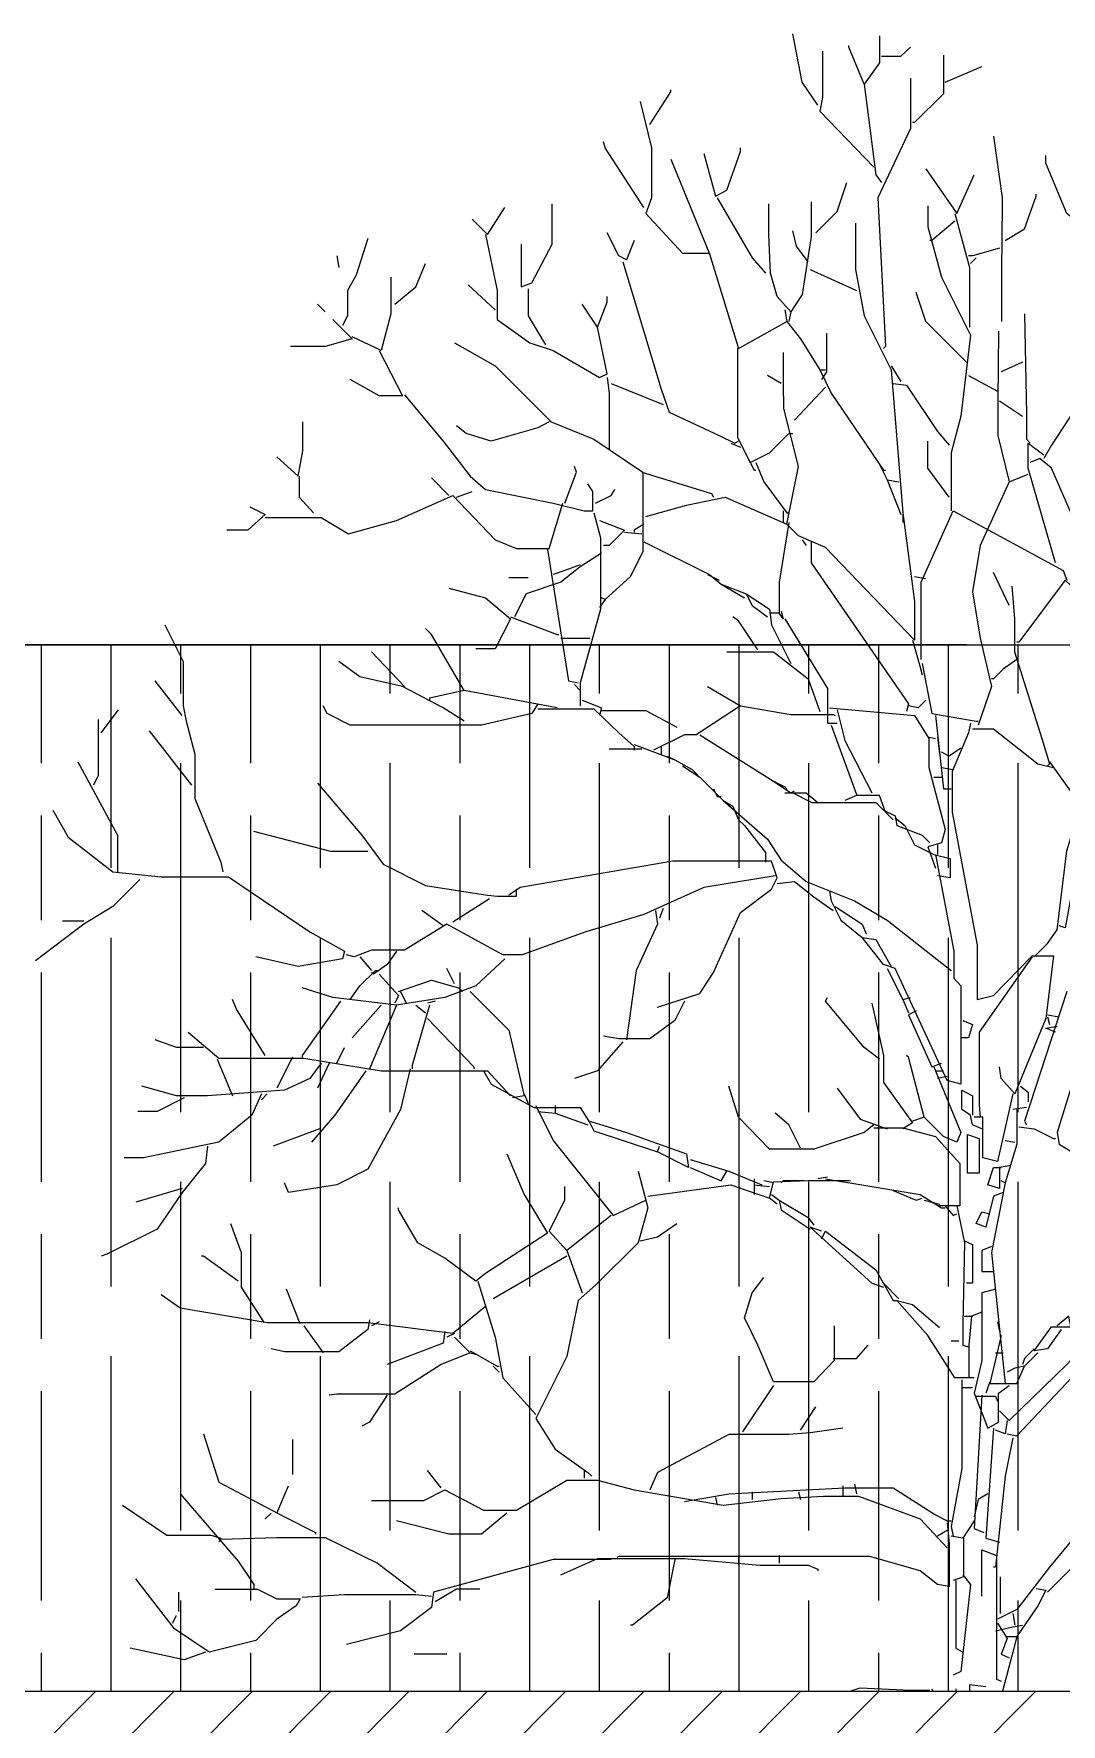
# Model space of a CAD drawing. Header units: centimetres. Extents: x 2004 to 13885, y -3131 to 5891.
# Drawn here: x 2717.9 to 3012.3, y 2763.4 to 3248 of the extents above; entities that cross this region are included whole.
import ezdxf

# ---------------------------------------------------------------- set-up
doc = ezdxf.new("R2010")
doc.units = ezdxf.units.CM

msp = doc.modelspace()

# ---------------------------------------------------------------- hatches: boundary and pattern name
at = {"transparency": 33554508}
h = msp.add_hatch(dxfattribs=at)
h.set_pattern_fill('GOST_WOOD', color=256, scale=10)
h.set_pattern_definition([(90, (-8e-06, 418.805), (60, -4e-15), [100, -20]), (90, (20, 398.805), (60, -4e-15), [60, -15, 30, -15]), (90, (40, 368.805), (60, -4e-15), [100, -20])])
h.paths.add_polyline_path([(2004.42, 3072.8), (2004.42, 2472.8), (2204.42, 2472.8), (2204.42, 2492.8), (2354.42, 2492.8), (2354.42, 2742.8), (2204.42, 2742.8), (2204.42, 2772.8), (2354.42, 2772.8), (3654.42, 2772.8), (3804.42, 2772.8), (3804.42, 2742.8), (3654.42, 2742.8), (3654.42, 2492.8), (3804.42, 2492.8), (3804.42, 2472.8), (4004.42, 2472.8), (4004.42, 3072.8)])
h.paths.add_polyline_path([(3154.42, 2742.8), (2854.42, 2742.8), (2854.42, 2492.8), (3154.42, 2492.8)], flags=17)
h = msp.add_hatch(dxfattribs=at)
h.set_pattern_fill('ANSI31', color=256, scale=5)
h.set_pattern_definition([(45, (-8e-06, 418.805), (-11.22532, 11.22532), [])])
h.paths.add_polyline_path([(2804.42, 2492.8), (2804.42, 2742.8), (2774.42, 2742.8), (2774.42, 2492.8)])
h.paths.add_polyline_path([(3154.42, 2492.8), (3184.42, 2492.8), (3184.42, 2742.8), (3154.42, 2742.8)])
h.paths.add_polyline_path([(3654.42, 2742.8), (3624.42, 2742.8), (3624.42, 2492.8), (3654.42, 2492.8)])
h.paths.add_polyline_path([(3654.42, 2742.8), (3804.42, 2742.8), (3804.42, 2772.8), (3654.42, 2772.8), (2354.42, 2772.8), (2204.42, 2772.8), (2204.42, 2742.8), (2354.42, 2742.8)])
h.paths.add_polyline_path([(2354.42, 2492.8), (2384.42, 2492.8), (2384.42, 2742.8), (2354.42, 2742.8)])

# ---------------------------------------------------------------- linework, layer by layer
for p, q in [((2004.42, 3072.8), (4004.42, 3072.8)), ((2985.19, 3072.8), (2004.42, 3072.8)), ((2354.42, 2772.8), (3654.42, 2772.8))]:
    msp.add_line(p, q)
at = {"color": 84}
for points in [[(2942.58, 3227.52), (2938.15, 3234.16), (2935.39, 3248.01)], [(2960.3, 3247.45), (2960.3, 3239.7), (2955.87, 3233.61), (2951.44, 3244.13), (2951.44, 3244.68)], [(2943.97, 3243.02), (2943.97, 3229.73), (2943.14, 3225.86), (2958.64, 3209.8)], [(2960.85, 3241.64), (2966.39, 3241.64), (2969.16, 3244.13)], [(2978.57, 3241.92), (2978.57, 3230.84), (2970.27, 3222.54), (2969.71, 3222.54)], [(2979.12, 3234.16), (2989.64, 3238.59)], [(2955.87, 3233.61), (2959.19, 3207.59), (2960.85, 3205.37)], [(2969.16, 3235.27), (2969.16, 3220.88), (2959.75, 3200.94), (2961.96, 3158.31), (2961.41, 3157.76)], [(2891.65, 3228.63), (2894.97, 3215.34), (2894.97, 3200.94), (2893.31, 3196.51), (2903.83, 3185.16), (2911.58, 3185.16)], [(2894.41, 3221.98), (2900.51, 3231.4), (2900.51, 3231.95)], [(2992.97, 3218.66), (2995.46, 3200.94), (2995.32, 3187.66), (2995.25, 3182.12), (2995.25, 3165.51)], [(2892.75, 3198.18), (2881.68, 3215.34), (2881.13, 3217)], [(2909.92, 3213.68), (2913.24, 3201.5), (2916.56, 3203.16), (2920.44, 3214.23), (2920.44, 3215.34)], [(2900.51, 3212.02), (2911.58, 3184.89), (2919.88, 3157.76), (2933.73, 3165.51), (2937.6, 3160.53), (2943.14, 3151.67), (2944.8, 3151.67)], [(2973.59, 3209.25), (2982.45, 3196.51), (2987.43, 3207.59)], [(3026.74, 3185.99), (3014.01, 3196.51), (3007.92, 3210.91), (3007.92, 3213.12)], [(2942.03, 3190.98), (2948.12, 3197.07), (2950.89, 3205.37)], [(2857.6, 3187.66), (2857.6, 3175.48), (2860.64, 3176.58), (2866.45, 3187.66), (2866.45, 3199.28)], [(2913.79, 3200.94), (2923.76, 3183.78), (2927.63, 3179.35)], [(2940.65, 3199.84), (2940.65, 3189.87), (2938.15, 3173.26), (2934.83, 3168.28), (2930.96, 3172.71), (2929.02, 3179.35), (2928.6, 3190.42), (2928.6, 3199.28)], [(2974.14, 3198.73), (2974.14, 3192.64), (2978.02, 3178.24), (2986.32, 3161.63), (2983.56, 3138.38), (2980.79, 3127.86), (2980.79, 3111.25)], [(2996.29, 3188.76), (3001.83, 3192.09), (3005.15, 3201.5), (3005.15, 3202.05)], [(2843.48, 3194.85), (2847.91, 3190.42), (2852.89, 3198.18)], [(2981.89, 3194.3), (2975.25, 3188.76), (2974.7, 3188.76)], [(2981.89, 3196.51), (2986.05, 3181.01), (2986.05, 3163.85)], [(2813.58, 3189.32), (2810.26, 3178.8), (2807.77, 3174.37), (2807.77, 3167.17), (2806.38, 3164.4)], [(2847.35, 3190.42), (2850.68, 3174.37), (2850.68, 3166.06), (2860.09, 3159.42), (2866.73, 3157.2), (2880.02, 3149.45), (2882.23, 3150.56), (2879.46, 3163.85), (2882.23, 3171.05), (2882.23, 3172.71)], [(2889.99, 3188.76), (2887.77, 3183.23), (2885.56, 3184.33), (2882.23, 3190.98)], [(2953.38, 3193.75), (2953.38, 3180.46), (2955.87, 3167.17), (2963.62, 3151.67), (2966.95, 3110.7), (2970.27, 3085.23), (2970.27, 3074.15), (2944.8, 3100.73), (2937.05, 3104.05), (2933.73, 3107.37), (2937.05, 3123.98), (2932.89, 3140.59), (2932.76, 3147.79), (2932.76, 3156.65)], [(2939.81, 3182.67), (2936.49, 3187.1), (2935.39, 3191.53)], [(2804.72, 3184.33), (2805.27, 3181.01)], [(2994.63, 3186.55), (2986.88, 3184.33), (2985.77, 3184.33)], [(2821.33, 3170.49), (2827.42, 3175.48), (2830.19, 3182.12)], [(2886.66, 3182.67), (2897.74, 3146.13), (2899.95, 3139.49), (2914.35, 3132.84), (2918.78, 3130.63), (2919.88, 3131.18)], [(2940.37, 3180.46), (2953.66, 3174.37)], [(2987.98, 3183.78), (2986.32, 3182.12)], [(2820.22, 3178.24), (2820.22, 3167.72), (2817.46, 3157.2), (2809.15, 3161.08)], [(2850.12, 3168.83), (2842.37, 3176.03)], [(2859.53, 3174.92), (2859.53, 3167.17), (2864.52, 3158.87)], [(2799.18, 3170.49), (2801.4, 3168.28)], [(2879.46, 3163.85), (2875.04, 3170.49)], [(2985.22, 3153.88), (2973.59, 3165.51), (2970.82, 3173.81)], [(2803.61, 3166.06), (2809.15, 3160.53), (2801.4, 3158.31), (2791.43, 3158.31)], [(2933.17, 3168.83), (2933.73, 3165.51)], [(2934.83, 3168.28), (2934.28, 3165.51)], [(3001.83, 3167.72), (3002.38, 3138.93), (3002.38, 3131.74), (3003.49, 3130.63)], [(2945.08, 3162.19), (2945.08, 3151.11), (2943.69, 3148.9)], [(2994.35, 3162.74), (2994.21, 3142.81), (2994.21, 3132.84), (2997.4, 3119.56), (3002.93, 3121.77)], [(2816.9, 3157.2), (2823.55, 3144.19), (2816.9, 3144.19), (2808.6, 3148.9)], [(2838.49, 3159.42), (2850.12, 3152.77), (2866.18, 3136.72), (2878.36, 3131.74), (2892.48, 3122.32), (2892.48, 3099.62), (2888.88, 3092.43), (2881.68, 3085.78), (2880.57, 3086.33)], [(2919.61, 3157.76), (2919.61, 3132.29), (2923.2, 3125.09), (2928.74, 3127.86), (2934.28, 3133.4), (2935.39, 3133.4)], [(2943.14, 3151.67), (2946.46, 3145.02), (2961.41, 3122.88), (2961.96, 3122.88)], [(2963.62, 3152.77), (2966.39, 3148.35)], [(3001.27, 3153.88), (2995.18, 3151.11)], [(3019.27, 3154.99), (3019.27, 3145.02), (3009.58, 3130.07), (3007.36, 3126.2)], [(2882.23, 3149.45), (2882.79, 3145.02), (2882.79, 3128.97)], [(2883.34, 3147.79), (2898.29, 3141.7)], [(2932.06, 3147.79), (2928.19, 3150.01)], [(2944.8, 3146.68), (2935.94, 3137.27)], [(2964.18, 3147.79), (2968.05, 3147.24), (2976.91, 3133.95), (2980.23, 3130.07)], [(2985.77, 3150.01), (2994.07, 3145.58)], [(2824.1, 3144.47), (2835.17, 3131.18), (2842.92, 3121.22), (2847.35, 3117.34), (2866.73, 3113.46), (2875.59, 3111.25), (2878.08, 3111.25), (2878.08, 3116.79), (2876.7, 3119)], [(2994.63, 3142.81), (3001.27, 3138.38)], [(2787.56, 3126.75), (2793.65, 3121.22), (2795.03, 3128.41), (2795.03, 3136.72)], [(2865.62, 3136.72), (2862.3, 3135.06), (2849.01, 3131.18), (2841.82, 3133.4), (2839.05, 3135.61)], [(2980.23, 3115.13), (2974.14, 3123.43), (2974.14, 3131.18)], [(2917.67, 3130.63), (2920.44, 3129.52)], [(3010.68, 3096.3), (3002.93, 3123.43), (3002.93, 3130.63), (3007.36, 3127.31)], [(3020.37, 3085.23), (3020.37, 3091.87), (3017.33, 3105.71), (3009.58, 3123.43), (3006.25, 3126.2), (3003.49, 3125.09)], [(2793.92, 3121.22), (2793.92, 3115.13), (2798.08, 3110.7)], [(2870.05, 3113.46), (2873.38, 3122.32), (2872.82, 3123.98)], [(2892.2, 3122.32), (2912.13, 3116.23), (2912.68, 3115.13)], [(2923.2, 3125.09), (2924.31, 3122.88), (2924.87, 3122.88)], [(2924.87, 3125.09), (2927.08, 3119.56), (2933.73, 3110.7), (2934.28, 3110.7)], [(2960.3, 3124.54), (2962.51, 3120.11), (2966.39, 3110.14)], [(2836.83, 3115.68), (2831.85, 3120.66)], [(2839.05, 3115.13), (2843.48, 3116.79)], [(2878.91, 3113.46), (2883.34, 3115.68), (2884.45, 3117.34)], [(2962.51, 3120.11), (2965.84, 3119.56)], [(2997.4, 3119.56), (2989.09, 3101.28), (2986.88, 3088), (2989.09, 3074.71), (2992.41, 3060.87), (2988.54, 3049.79)], [(2779.8, 3112.36), (2784.24, 3110.14), (2779.25, 3105.71), (2773.16, 3105.71)], [(2784.24, 3109.31), (2800.29, 3109.31), (2808.04, 3104.61), (2821.88, 3108.48), (2837.94, 3115.68), (2850.12, 3102.94), (2856.21, 3100.45), (2865.62, 3100.45), (2869.5, 3113.46)], [(2893.31, 3109.59), (2904.93, 3112.91), (2916.01, 3115.13), (2933.73, 3107.37)], [(2878.36, 3110.7), (2880.3, 3103.5), (2880.3, 3083.01), (2874.48, 3061.97), (2874.48, 3055.33)], [(2880.02, 3108.48), (2887.22, 3105.71), (2882.79, 3101.28), (2881.13, 3101.28)], [(2892.75, 3107.37), (2889.99, 3105.71), (2889.99, 3105.16)], [(2934.28, 3107.93), (2931.51, 3090.76), (2931.51, 3081.91), (2928.74, 3081.91)], [(2932.62, 3111.25), (2932.62, 3107.93)], [(2966.95, 3110.7), (2966.95, 3107.93)], [(2972.2, 3068.62), (2972.2, 3090.76), (2981.34, 3111.25), (3012.9, 3094.09), (3014.01, 3091.32)], [(2887.22, 3105.16), (2892.2, 3104.61)], [(2892.75, 3102.39), (2911.58, 3092.98), (2914.9, 3090.21), (2922.1, 3087.44), (2923.76, 3084.12), (2928.19, 3080.8)], [(2938.15, 3102.94), (2939.26, 3101.28)], [(2940.65, 3102.39), (2940.65, 3096.3), (2968.61, 3055.88), (2968.05, 3053.67)], [(2880.57, 3099.07), (2874.48, 3095.19), (2868.95, 3090.76), (2858.98, 3087.44), (2855.66, 3080.8)], [(2865.07, 3100.18), (2871.16, 3062.53), (2873.93, 3061.97)], [(2854, 3092.15), (2859.53, 3092.15)], [(2874.48, 3095.75), (2870.05, 3094.09), (2866.73, 3092.98)], [(2911.02, 3092.98), (2914.35, 3091.32)], [(2970.27, 3092.43), (2973.59, 3091.87)], [(2997.4, 3084.12), (2992.97, 3093.53)], [(2836.83, 3089.1), (2847.35, 3086.33), (2854.55, 3080.24), (2850.12, 3071.66), (2844.58, 3071.66)], [(2914.9, 3090.21), (2917.67, 3088.55), (2921.54, 3086.33)], [(2922.1, 3087.44), (2928.74, 3083.01), (2929.29, 3078.58), (2934.83, 3067.51)], [(2998.23, 3089.66), (2998.92, 3080.24), (2998.92, 3070.83), (3006.81, 3045.92), (3009.02, 3038.72), (3008.47, 3038.17)], [(3025.36, 3047.58), (3025.36, 3055.88), (3022.31, 3083.01), (3013.45, 3091.32), (3000.17, 3073.6), (2999.61, 3073.6)], [(2881.68, 3085.78), (2880.02, 3083.57)], [(2932.06, 3082.46), (2932.62, 3080.24), (2931.51, 3081.91)], [(2755.44, 3078.58), (2760.7, 3068.06), (2760.7, 3055.33), (2761.53, 3050.9), (2764.03, 3041.49), (2764.03, 3028.75), (2771.5, 3010.48), (2772.05, 3007.71)], [(2854.55, 3080.8), (2867.84, 3075.82), (2868.39, 3075.82)], [(2925.42, 3071.39), (2919.88, 3079.69), (2918.22, 3080.8)], [(2933.17, 3080.24), (2945.35, 3060.31), (2945.35, 3050.35), (2948.12, 3050.35)], [(2841.26, 3059.76), (2831.85, 3075.82), (2830.19, 3077.48)], [(2868.95, 3074.71), (2877.25, 3074.71)], [(2969.71, 3074.15), (2971.93, 3066.4), (2972.48, 3064.19)], [(2841.26, 3050.9), (2835.17, 3054.78), (2823.55, 3060.87), (2811.36, 3063.63), (2805.27, 3068.06)], [(2824.1, 3060.87), (2814.69, 3070.83)], [(2916.56, 3070.83), (2929.85, 3070.83), (2939.81, 3063.08), (2943.14, 3053.67)], [(2999.61, 3068.62), (2995.73, 3065.85), (2992.97, 3063.08), (2992.41, 3063.08)], [(2972.48, 3067.51), (2975.25, 3053.11), (2987.98, 3050.9), (2988.54, 3050.9)], [(2760.43, 3052.56), (2752.68, 3062.53)], [(2867.84, 3054.78), (2841.26, 3059.76), (2831.3, 3057.54), (2831.3, 3056.99)], [(2872.82, 3061.42), (2874.48, 3059.76)], [(2911.02, 3060.87), (2920.44, 3055.33), (2907.7, 3047.02), (2904.38, 3047.02), (2895.52, 3042.6)], [(2737.17, 3047.58), (2742.16, 3054.22)], [(2862.3, 3055.88), (2860.64, 3053.11), (2846.24, 3049.79), (2808.6, 3049.79), (2801.95, 3053.11), (2800.85, 3055.33)], [(2862.3, 3054.5), (2878.36, 3054.5), (2885.56, 3047.58), (2889.99, 3043.7), (2889.99, 3042.6)], [(2875.04, 3056.99), (2880.57, 3054.78), (2880.02, 3052.56)], [(2880.57, 3053.95), (2893.31, 3053.95), (2902.17, 3049.24)], [(2920.44, 3055.33), (2934.83, 3052.84), (2947.01, 3052.84), (2947.57, 3052.56)], [(2945.9, 3054.78), (2970.27, 3052.56), (2974.42, 3045.92), (2974.42, 3037.61), (2979.12, 3019.89), (2978.02, 3016.02), (2974.14, 3014.91), (2976.36, 3008.82)], [(2948.12, 3054.22), (2950.34, 3045.36), (2958.09, 3030.41)], [(2973.59, 3056.99), (2971.37, 3054.78), (2968.61, 3055.33)], [(2736.34, 3051.45), (2736.34, 3035.4), (2734.96, 3032.63)], [(2946.46, 3049.79), (2953.66, 3029.86)], [(2976.36, 3052.56), (2978.57, 3031.52), (2980.79, 3031.52)], [(2986.32, 3050.35), (2985.77, 3047.58), (2981.06, 3036.51), (2981.06, 3024.88), (2988.26, 2986.67), (2988.26, 2971.17), (2992.97, 2972.28), (3004.04, 2983.63), (3010.13, 2983.63), (3007.92, 2965.64), (2999.06, 2944.04), (2995.18, 2948.47), (2994.63, 2951.79)], [(2986.88, 3048.69), (2992.97, 3048.69), (3005.7, 3038.72), (3010.13, 3037.61)], [(2763.19, 3032.63), (2751.02, 3048.13)], [(2889.99, 3044.26), (2901.61, 3039.83), (2906.59, 3037.06), (2908.26, 3035.4)], [(2897.74, 3043.7), (2897.74, 3041.49)], [(2908.81, 3047.02), (2929.85, 3033.74), (2933.17, 3032.08), (2933.73, 3031.52)], [(2974.14, 3046.47), (2976.36, 3045.92)], [(2976.91, 3046.47), (2977.46, 3041.49)], [(3004.59, 2983.35), (3008.47, 2987.23), (3011.24, 2991.1), (3014.01, 3013.8), (3022.86, 3042.6), (3025.63, 3047.58), (3027.29, 3047.58)], [(2730.53, 3039.27), (2741.88, 3018.23), (2741.88, 3007.71)], [(2892.2, 3042.87), (2882.79, 3042.87)], [(2899.4, 3040.93), (2901.61, 3039.83)], [(2983.56, 3043.15), (2980.23, 3040.93), (2978.02, 3042.04)], [(3009.02, 3039.27), (3017.33, 3027.65)], [(2903.83, 3038.17), (2908.81, 3034.84), (2915.45, 3028.2), (2928.19, 3017.13), (2932.06, 3011.04), (2939.26, 3004.95), (2953.1, 2999.41), (2962.51, 2993.87), (2980.79, 2979.48)], [(2975.8, 3034.84), (2978.02, 3034.84)], [(2978.02, 3037.61), (2981.34, 3037.06)], [(2799.18, 3033.18), (2811.92, 3018.23), (2818.01, 3009.93), (2830.19, 3003.84), (2847.91, 3001.07), (2850.68, 3000.79), (2856.21, 3000.79), (2856.21, 3002.73)], [(2912.68, 3031.52), (2913.79, 3029.31), (2914.9, 3029.31)], [(2929.85, 3033.74), (2934.83, 3030.41), (2935.94, 3030.97)], [(2933.17, 3030.41), (2939.26, 3030.41), (2942.58, 3027.65)], [(2935.39, 3030.41), (2940.92, 3027.65), (2959.19, 3027.65), (2961.41, 3025.43), (2964.73, 3023.77), (2965.28, 3021), (2972.48, 3018.23), (2974.7, 3016.02)], [(2964.18, 3022.66), (2961.96, 3024.88), (2960.3, 3029.58), (2953.66, 3029.58), (2950.34, 3028.2)], [(2723.33, 3025.43), (2727.76, 3017.68), (2740.5, 3007.71), (2754.34, 3006.33), (2773.72, 3006.33), (2796.97, 2990.55), (2806.94, 2985.01), (2806.38, 2982.8), (2793.65, 2980.58), (2781.47, 2983.35)], [(2915.45, 3028.2), (2918.22, 3026.54), (2919.88, 3022.66), (2921.54, 3021), (2927.63, 3013.25), (2927.63, 3010.48)], [(3019.54, 3024.32), (3013.45, 2991.66), (3011.79, 2992.21)], [(2964.73, 3023.22), (2967.5, 3021), (2970.27, 3015.47), (2975.8, 3012.7), (2980.51, 3011.59), (2980.51, 3006.05), (2976.91, 3006.61)], [(2813.58, 3013.53), (2803.06, 3013.53), (2780.91, 3019.34)], [(2976.91, 3015.47), (2976.91, 3012.7)], [(2896.63, 2968.96), (2908.81, 2972.83), (2912.68, 2978.92), (2920.44, 2996.09), (2929.29, 3002.73), (2930.96, 3006.05), (2929.29, 3010.76), (2901.06, 3010.76), (2857.32, 3003.28), (2854, 3001.07)], [(2976.36, 3012.7), (2981.62, 2985.01), (2981.62, 2977.26), (2983.56, 2975.05), (2983.56, 2946.81), (2979.68, 2947.92), (2964.73, 2980.03), (2961.41, 2981.14), (2955.32, 2988.89)], [(2748.25, 3005.5), (2740.5, 2997.75), (2732.19, 2992.77), (2718.35, 2982.25)], [(2930.4, 3006.61), (2909.92, 3003.28), (2892.75, 2995.53), (2876.14, 2990.55), (2857.87, 2983.91), (2852.34, 2983.91), (2836.28, 2992.77), (2824.1, 2985.29), (2814.69, 2985.29), (2809.7, 2983.35), (2807.49, 2983.91)], [(2930.96, 3004.39), (2935.94, 3004.95), (2941.48, 3000.52), (2947.01, 2996.64)], [(2945.9, 3002.18), (2946.46, 2999.41), (2949.23, 2993.87), (2955.32, 2988.89), (2959.19, 2988.34), (2963.62, 2980.58)], [(2835.17, 2992.21), (2829.08, 2996.64)], [(2848.46, 2999.96), (2837.94, 2993.32)], [(2896.07, 2996.64), (2896.63, 2992.77), (2890.54, 2979.48), (2887.77, 2959.55)], [(2898.29, 2997.19), (2897.18, 2994.43)], [(2947.57, 2997.75), (2955.32, 2992.77), (2956.42, 2990)], [(2732.19, 2993.6), (2726.1, 2993.6)], [(2852.89, 2982.8), (2844.58, 2975.05), (2835.73, 2971.73), (2821.88, 2969.51), (2803.61, 2971.73), (2794.75, 2974.49)], [(2811.36, 2983.35), (2814.69, 2979.48)], [(2821.88, 2985.01), (2819.12, 2981.14), (2815.24, 2978.37), (2814.69, 2978.92)], [(3004.04, 2983.35), (3001.27, 2979.48), (2988.81, 2961.76), (2988.81, 2940.72), (2989.09, 2937.4)], [(2808.6, 2971.17), (2811.36, 2975.05), (2815.79, 2979.48), (2816.9, 2979.48)], [(2816.9, 2978.37), (2822.44, 2972.28), (2821.33, 2970.06)], [(2822.44, 2973.39), (2831.85, 2976.71), (2839.6, 2974.49), (2840.71, 2973.39)], [(2838.49, 2975.6), (2836.28, 2980.03)], [(2962.51, 2980.03), (2966.95, 2971.17), (2969.16, 2971.73)], [(2784.24, 2955.12), (2775.93, 2968.4), (2774.82, 2971.17)], [(2822.99, 2973.39), (2824.65, 2970.06)], [(2842.92, 2973.39), (2854, 2962.31), (2858.43, 2943.49), (2855.1, 2942.94)], [(2960.3, 2954.01), (2955.87, 2957.33), (2944.8, 2970.62), (2945.35, 2971.73)], [(2966.95, 2971.17), (2968.61, 2967.3)], [(3014.01, 2973.39), (3001.83, 2936.29), (3002.38, 2935.18)], [(2805.83, 2970.62), (2794.75, 2955.12), (2794.75, 2954.56)], [(2817.46, 2969.51), (2809.15, 2960.1)], [(2821.88, 2969.51), (2814.13, 2951.24)], [(2831.3, 2969.51), (2826.31, 2952.35), (2826.31, 2951.24)], [(2827.42, 2969.51), (2830.19, 2967.3)], [(2832.96, 2970.62), (2830.74, 2970.06)], [(2904.38, 2970.62), (2901.61, 2965.08), (2894.41, 2959.82), (2885.56, 2959.82), (2881.13, 2960.65)], [(2958.09, 2970.06), (2961.41, 2955.12), (2961.41, 2947.36), (2969.71, 2935.74), (2966.95, 2934.08)], [(2970.82, 2967.85), (2968.61, 2966.74), (2975.25, 2951.79), (2978.02, 2952.9)], [(3008.47, 2966.74), (3011.79, 2966.19)], [(3008.47, 2966.19), (3009.02, 2963.97)], [(2762.09, 2961.76), (2770.95, 2954.29), (2795.31, 2954.29), (2817.46, 2950.69), (2847.91, 2950.69), (2854.55, 2943.49)], [(2830.74, 2965.64), (2844.03, 2951.79), (2844.03, 2951.24)], [(2984.11, 2965.08), (2986.88, 2963.97), (2985.77, 2960.1), (2983.56, 2960.1)], [(3010.68, 2961.76), (3007.92, 2962.87), (3010.68, 2963.42), (3011.24, 2963.42)], [(2766.52, 2957.33), (2758.77, 2957.33), (2752.68, 2959.55)], [(2804.72, 2952.9), (2806.94, 2957.33)], [(2886.66, 2958.99), (2879.46, 2950.69), (2872.82, 2948.47)], [(3015.94, 2957.88), (3015.94, 2948.47), (3011.24, 2932.97), (3011.79, 2929.65), (3021.76, 2923.56), (3021.76, 2918.02), (3025.63, 2916.91)], [(2800.29, 2952.9), (2796.97, 2948.47), (2789.77, 2945.15), (2767.63, 2943.49), (2758.77, 2943.49), (2748.8, 2946.26)], [(2770.39, 2954.01), (2774.82, 2943.49)], [(2791.99, 2954.56), (2787.56, 2945.7)], [(2802.51, 2952.9), (2799.18, 2945.7)], [(2975.8, 2951.79), (2983.56, 2932.97), (2982.45, 2930.2), (2978.57, 2931.86), (2973.03, 2937.4), (2968.61, 2954.56), (2968.05, 2955.12)], [(2825.76, 2951.24), (2822.99, 2939.61), (2813.58, 2922.45), (2804.72, 2918.02), (2790.88, 2915.81), (2789.77, 2918.57)], [(2813.02, 2950.69), (2804.17, 2937.95), (2797.52, 2930.2)], [(2846.8, 2950.69), (2849.01, 2946.81), (2861.19, 2940.17), (2874.48, 2940.17), (2877.25, 2935.74), (2878.36, 2933.52), (2896.63, 2927.43), (2897.18, 2929.09)], [(2976.36, 2950.69), (2978.57, 2950.69)], [(2979.68, 2949.03), (2976.91, 2948.47)], [(2783.13, 2944.04), (2780.36, 2937.95), (2770.95, 2930.2), (2749.35, 2925.77), (2743.82, 2925.77)], [(2760.98, 2942.94), (2753.23, 2939.06), (2747.69, 2939.06)], [(2784.79, 2944.04), (2783.13, 2942.38)], [(2858.43, 2944.04), (2859.53, 2941.27)], [(2958.64, 2935.18), (2955.87, 2932.97), (2941.48, 2928.26), (2928.74, 2928.26), (2919.88, 2937.4), (2917.12, 2946.26)], [(2948.12, 2945.7), (2954.76, 2936.84), (2962.51, 2934.08)], [(2989.64, 2934.08), (2986.88, 2935.18), (2986.32, 2937.95), (2983.83, 2939.61), (2983.83, 2945.15), (2986.88, 2943.49), (2986.88, 2937.95)], [(2998.5, 2944.04), (2994.07, 2924.66), (2989.92, 2925.77), (2989.92, 2937.4), (2987.43, 2937.4)], [(3000.72, 2946.26), (3002.93, 2944.6), (3002.93, 2941.83)], [(2861.75, 2940.72), (2866.73, 2930.75), (2883.9, 2909.16), (2893.31, 2913.59)], [(2862.3, 2939.06), (2867.29, 2938.51), (2876.7, 2935.18)], [(2867.29, 2940.72), (2867.29, 2938.51)], [(2937.6, 2928.54), (2934.28, 2935.18), (2930.4, 2938.51)], [(2973.03, 2937.4), (2969.71, 2936.29)], [(2999.61, 2939.61), (2999.61, 2929.65), (2996.29, 2918.57), (2995.18, 2919.13)], [(3002.38, 2940.17), (2998.5, 2939.61)], [(2799.74, 2934.08), (2786.45, 2929.09)], [(2877.25, 2936.29), (2887.77, 2932.97), (2904.93, 2926.88), (2905.49, 2923), (2896.63, 2927.43)], [(2958.64, 2934.35), (2966.95, 2934.35), (2976.36, 2931.86), (2983.28, 2924.11), (2983.28, 2911.93), (2976.91, 2911.93)], [(2985.49, 2932.42), (2988.81, 2931.31), (2988.81, 2921.34), (2985.49, 2921.34), (2985.49, 2932.42)], [(3000.17, 2934.63), (3004.59, 2934.08), (3010.13, 2931.31), (3010.68, 2931.31)], [(2767.63, 2929.09), (2767.07, 2924.11), (2760.43, 2915.81), (2753.23, 2905.29), (2738.83, 2898.09), (2737.17, 2897.53)], [(2996.29, 2930.75), (2999.06, 2930.2)], [(2853.44, 2926.88), (2858.43, 2915.25), (2865.07, 2904.18), (2847.35, 2892.55), (2844.58, 2890.34), (2835.73, 2896.98), (2827.97, 2901.41), (2822.44, 2910.82), (2822.44, 2911.38)], [(2906.04, 2925.22), (2917.12, 2921.9), (2926.53, 2918.02)], [(2906.04, 2923), (2914.9, 2919.13), (2916.56, 2921.9)], [(2997.95, 2923.56), (2994.63, 2923), (2994.63, 2916.91), (2991.31, 2918.02), (2992.97, 2923), (2995.18, 2923)], [(2891.09, 2921.9), (2893.86, 2911.38), (2891.09, 2901.41), (2878.91, 2889.23), (2873.93, 2884.8), (2870.61, 2868.74), (2861.75, 2851.03), (2867.29, 2842.17), (2876.7, 2835.52), (2877.8, 2834.42)], [(2893.86, 2914.7), (2917.67, 2918.02), (2928.74, 2914.14)], [(2924.31, 2919.68), (2924.31, 2915.25)], [(2924.31, 2918.02), (2928.74, 2917.47)], [(2929.85, 2918.57), (2927.08, 2919.13)], [(2930.96, 2912.48), (2928.74, 2914.14), (2929.85, 2918.85), (2939.81, 2919.27), (2951.44, 2919.27), (2952, 2919.13)], [(2938.71, 2919.13), (2932.62, 2919.13), (2932.06, 2918.57)], [(2945.35, 2920.23), (2942.58, 2919.68)], [(2944.8, 2919.68), (2971.93, 2915.25), (2978.02, 2911.38), (2979.12, 2911.38)], [(2996.29, 2918.57), (2992.41, 2898.64), (2996.29, 2860.99)], [(2760.43, 2916.91), (2747.14, 2913.04)], [(2883.34, 2909.16), (2870.61, 2899.2), (2865.62, 2904.73), (2870.05, 2913.59), (2870.05, 2917.47)], [(2929.29, 2915.25), (2931.51, 2913.59), (2932.06, 2910.82), (2940.37, 2905.29)], [(2931.51, 2913.59), (2939.81, 2908.61), (2941.48, 2906.39)], [(2964.18, 2916.36), (2970.82, 2913.59), (2972.48, 2914.14)], [(2973.03, 2913.59), (2977.46, 2912.48)], [(2995.73, 2915.81), (2992.97, 2914.7), (2990.75, 2905.84), (2987.98, 2906.95), (2989.64, 2910.27), (2991.86, 2909.72)], [(2979.12, 2911.93), (2981.34, 2909.16), (2982.45, 2909.72)], [(2982.45, 2911.93), (2984.66, 2901.41), (2984.11, 2878.16), (2984.11, 2872.07), (2985.77, 2871.51)], [(2774.27, 2906.95), (2777.31, 2898.64), (2777.31, 2888.68), (2783.68, 2878.71)], [(2891.65, 2901.96), (2896.63, 2903.07), (2902.17, 2906.95)], [(2943.69, 2904.73), (2940.37, 2905.84), (2958.09, 2889.78), (2961.41, 2888.68)], [(2943.69, 2902.52), (2944.8, 2904.73), (2959.19, 2893.66), (2964.18, 2884.8), (2965.28, 2884.8)], [(2870.61, 2899.2), (2875.04, 2887.01)], [(2984.66, 2901.96), (2986.88, 2900.86), (2986.88, 2889.78), (2985.22, 2889.78)], [(2992.41, 2900.3), (2989.64, 2899.2), (2989.64, 2893.11), (2992.97, 2893.11)], [(2776.48, 2890.34), (2766.52, 2897.53), (2765.96, 2897.53)], [(2870.61, 2897.53), (2849.57, 2885.35)], [(2845.14, 2890.34), (2850.12, 2874.28), (2852.34, 2862.65), (2861.75, 2852.13)], [(2947.29, 2877.6), (2947.29, 2867.64), (2941.48, 2861.55), (2929.85, 2861.55), (2925.42, 2872.07), (2921.54, 2879.82), (2923.76, 2887.01), (2927.08, 2891.44)], [(2961.41, 2889.78), (2965.84, 2885.35)], [(2847.35, 2883.14), (2837.94, 2875.39), (2813.58, 2878.43), (2784.79, 2878.43), (2759.87, 2882.59), (2754.34, 2886.46)], [(2794.2, 2878.16), (2790.33, 2888.12)], [(2987.43, 2862.65), (2981.89, 2862.65), (2974.14, 2874.83), (2965.28, 2884.8), (2969.71, 2883.69), (2977.46, 2877.05)], [(2993.52, 2888.12), (2989.64, 2887.01), (2989.64, 2867.64), (2987.43, 2858.22), (2991.31, 2848.26), (2994.35, 2849.92), (2994.35, 2858.22), (2997.4, 2860.44)], [(2814.13, 2879.26), (2813.58, 2876.5), (2805.27, 2870.13), (2789.77, 2870.13), (2785.9, 2870.96)], [(2984.66, 2880.37), (2986.88, 2880.37)], [(2989.64, 2881.48), (2986.6, 2880.37), (2985.91, 2872.07), (2985.91, 2862.65)], [(2994.63, 2853.24), (2997.4, 2850.47), (3014.01, 2866.53), (3027.29, 2880.92), (3029.51, 2877.6), (3029.51, 2864.31), (3030.62, 2863.76)], [(3012.34, 2876.5), (3008.47, 2870.96), (3004.59, 2870.41), (3009.58, 2877.33), (3015.11, 2877.33), (3014.56, 2880.37), (3011.24, 2877.6), (3011.24, 2877.05)], [(2795.31, 2877.6), (2800.85, 2869.85)], [(2838.49, 2874.28), (2842.92, 2869.85), (2834.62, 2866.53), (2821.33, 2857.95), (2804.72, 2857.95), (2802.51, 2857.67)], [(2816.9, 2878.71), (2814.69, 2877.6)], [(2835.73, 2875.94), (2835.17, 2872.62), (2819.12, 2866.53)], [(2838.49, 2875.39), (2836.28, 2874.28)], [(2995.18, 2874.83), (2991.86, 2860.99), (2999.61, 2860.99), (3001.83, 2865.98)], [(2994.07, 2878.71), (2994.63, 2875.94)], [(2996.84, 2846.6), (2999.61, 2846.04), (3018.44, 2865.98), (3026.19, 2874.28), (3027.85, 2872.07), (3024.53, 2832.76), (3021.76, 2822.24), (3021.76, 2811.72)], [(2842.92, 2870.41), (2850.68, 2865.98), (2851.23, 2865.98)], [(2842.92, 2869.85), (2845.14, 2869.3)], [(2947.01, 2868.19), (2953.66, 2868.19), (2956.98, 2872.07)], [(2983, 2873.17), (2980.79, 2873.17)], [(2993.52, 2869.85), (2995.73, 2869.85)], [(3005.7, 2869.85), (3001.83, 2865.98), (2999.06, 2865.42), (2996.84, 2864.31)], [(3004.59, 2870.96), (3001.83, 2868.19), (3001.27, 2866.53)], [(2849.57, 2865.98), (2851.23, 2864.31)], [(2929.85, 2860.44), (2920.99, 2847.15)], [(2983.83, 2862.1), (2983.83, 2836.63), (2980.79, 2820.02), (2981.34, 2817.25)], [(2984.11, 2859.89), (2986.88, 2859.89)], [(2991.86, 2861.55), (2990.75, 2858.22)], [(2819.12, 2857.67), (2814.13, 2849.92), (2811.92, 2848.81)], [(2989.64, 2857.67), (2987.43, 2819.47), (2990.2, 2818.36)], [(2987.98, 2857.39), (2993.52, 2857.39), (2994.07, 2856.01)], [(2937.6, 2847.7), (2942.03, 2854.35)], [(2996.84, 2850.47), (2996.29, 2846.6), (2993.52, 2847.7)], [(2766.52, 2846.6), (2770.95, 2832.76), (2789.77, 2822.79), (2798.63, 2818.36), (2798.63, 2817.81)], [(2791.99, 2844.94), (2791.99, 2834.97)], [(2949.78, 2848.26), (2940.37, 2846.87), (2934.28, 2846.46), (2917.12, 2846.46), (2896.63, 2835.52), (2894.41, 2830.54)], [(2992.97, 2848.26), (2990.75, 2816.7), (2994.63, 2815.59)], [(2998.5, 2845.49), (2996.29, 2834.42), (2993.52, 2808.39), (2992.97, 2808.39)], [(2834.62, 2831.09), (2830.74, 2836.08)], [(2875.59, 2836.08), (2875.59, 2833.86)], [(2787.56, 2823.9), (2790.88, 2831.65)], [(2814.69, 2827.5), (2829.63, 2827.5), (2835.73, 2830.54), (2846.8, 2824.73), (2856.21, 2824.73), (2870.61, 2833.31), (2879.46, 2833.31), (2889.99, 2830.54), (2915.45, 2826.11), (2932.06, 2828.05), (2944.24, 2828.74), (2954.21, 2828.74), (2971.93, 2822.24), (2979.68, 2813.93)], [(2904.38, 2827.22), (2917.12, 2829.43), (2950.34, 2831.09), (2964.18, 2831.09), (2976.36, 2823.34), (2979.68, 2821.68), (2980.79, 2821.68)], [(2949.78, 2831.65), (2949.78, 2828.88)], [(2953.1, 2832.2), (2953.66, 2829.43)], [(2743.26, 2826.11), (2756, 2817.53), (2768.73, 2817.53), (2771.5, 2816.7), (2770.95, 2815.59)], [(2759.87, 2829.43), (2776.48, 2810.06), (2780.91, 2803.41), (2780.91, 2802.3)], [(2913.24, 2828.33), (2913.79, 2826.11)], [(2923.76, 2829.99), (2923.76, 2827.77)], [(2937.05, 2829.99), (2937.6, 2827.77)], [(2991.31, 2829.43), (2988.54, 2827.77), (2987.43, 2822.79)], [(2785.9, 2823.9), (2784.24, 2822.24)], [(2853.44, 2823.9), (2846.24, 2817.81), (2836.83, 2817.81), (2821.88, 2821.68)], [(2979.68, 2821.13), (2980.23, 2815.04), (2980.23, 2802.86), (2976.91, 2803.41), (2971.93, 2807.29), (2957.53, 2811.44), (2885.56, 2811.44), (2885, 2811.16)], [(2987.43, 2821.68), (2984.11, 2816.7), (2980.79, 2817.25)], [(3021.76, 2823.9), (3009.02, 2808.39), (2999.61, 2796.21), (2994.07, 2793.45)], [(2771.5, 2816.42), (2787.56, 2816.84), (2801.4, 2816.84), (2816.35, 2809.5), (2827.42, 2801.2)], [(2979.68, 2818.91), (2976.91, 2817.25)], [(2984.39, 2816.7), (2984.39, 2805.63), (2981.34, 2804.52)], [(3021.2, 2816.15), (3017.33, 2814.48), (3016.78, 2809.5), (3008.47, 2801.2)], [(2919.88, 2811.16), (2919.88, 2808.95)], [(2931.51, 2811.72), (2931.51, 2809.5)], [(2989.64, 2800.09), (2989.64, 2813.38), (2993.8, 2811.72), (2993.8, 2776.28), (2995.18, 2775.73)], [(2883.34, 2810.61), (2866.73, 2810.61), (2832.4, 2801.2), (2831.85, 2796.77), (2822.99, 2790.12), (2807.49, 2786.25)], [(2868.95, 2806.18), (2879.46, 2810.89), (2904.38, 2810.89), (2925.97, 2808.95), (2939.81, 2808.95), (2942.58, 2807.84), (2942.58, 2807.29)], [(2901.61, 2810.61), (2899.4, 2799.54), (2889.43, 2791.78), (2888.88, 2791.78)], [(2984.11, 2806.18), (2986.32, 2803.41), (2983.56, 2778.5), (2981.34, 2777.39)], [(2769.84, 2802.03), (2782.02, 2802.03), (2787.56, 2799.26), (2794.2, 2799.26), (2793.09, 2797.32), (2787.56, 2793.45), (2781.47, 2787.35), (2768.18, 2784.03), (2758.21, 2790.68), (2747.14, 2805.07)], [(2845.69, 2802.03), (2839.05, 2802.03), (2832.96, 2798.43)], [(2982.17, 2804.52), (2982.17, 2785.14), (2984.11, 2784.03)], [(2994.91, 2795.11), (2994.91, 2805.63)], [(3005.15, 2802.3), (3007.92, 2801.75), (3005.7, 2797.32), (2999.61, 2788.46), (2998.5, 2784.03), (2995.57, 2772.8)], [(2759.32, 2801.2), (2759.32, 2795.66)], [(2794.75, 2799.81), (2806.94, 2800.5), (2827.42, 2800.5), (2831.85, 2800.09)], [(2757.66, 2792.34), (2758.77, 2794.55)], [(2993.52, 2790.12), (2998.5, 2791.23), (3001.27, 2791.78)], [(2994.07, 2792.34), (2996.84, 2787.91), (2995.18, 2783.48), (2997.4, 2782.37)], [(2998.5, 2795.11), (2999.06, 2791.78)], [(2996.84, 2788.46), (2999.61, 2788.46)], [(2767.07, 2784.03), (2760.98, 2781.82), (2745.48, 2785.14)], [(2836.28, 2783.48), (2826.87, 2783.48)], [(2951.78, 2772.8), (2954.76, 2773.79), (2969.16, 2773.1), (2974.7, 2773.1)], [(2975.25, 2773.51), (2975.53, 2772.8)], [(2982.17, 2773.51), (2982.19, 2772.8)], [(2990.75, 2774.07), (2986.05, 2774.62), (2986.05, 2772.8)]]:
    msp.add_lwpolyline(points, dxfattribs=at)

doc.saveas('drawing.dxf')
